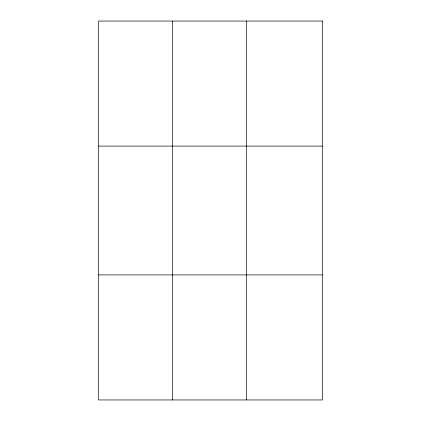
<?xml version="1.0" encoding="UTF-8"?>
<svg xmlns="http://www.w3.org/2000/svg" width="421" height="421" viewBox="0 0 421 421"><rect width="100%" height="100%" fill="white"/><g stroke="black" fill="none" stroke-linecap="round" stroke-linejoin="round"><path stroke-width="0.63" d="M172.442 21.05L172.442 399.95M246.322 21.05L246.322 399.95M98.561 146.087L322.439 146.087M98.561 274.913L322.439 274.913M322.439 21.05L322.439 399.95L98.561 399.95L98.561 21.05L322.439 21.05"/></g></svg>
